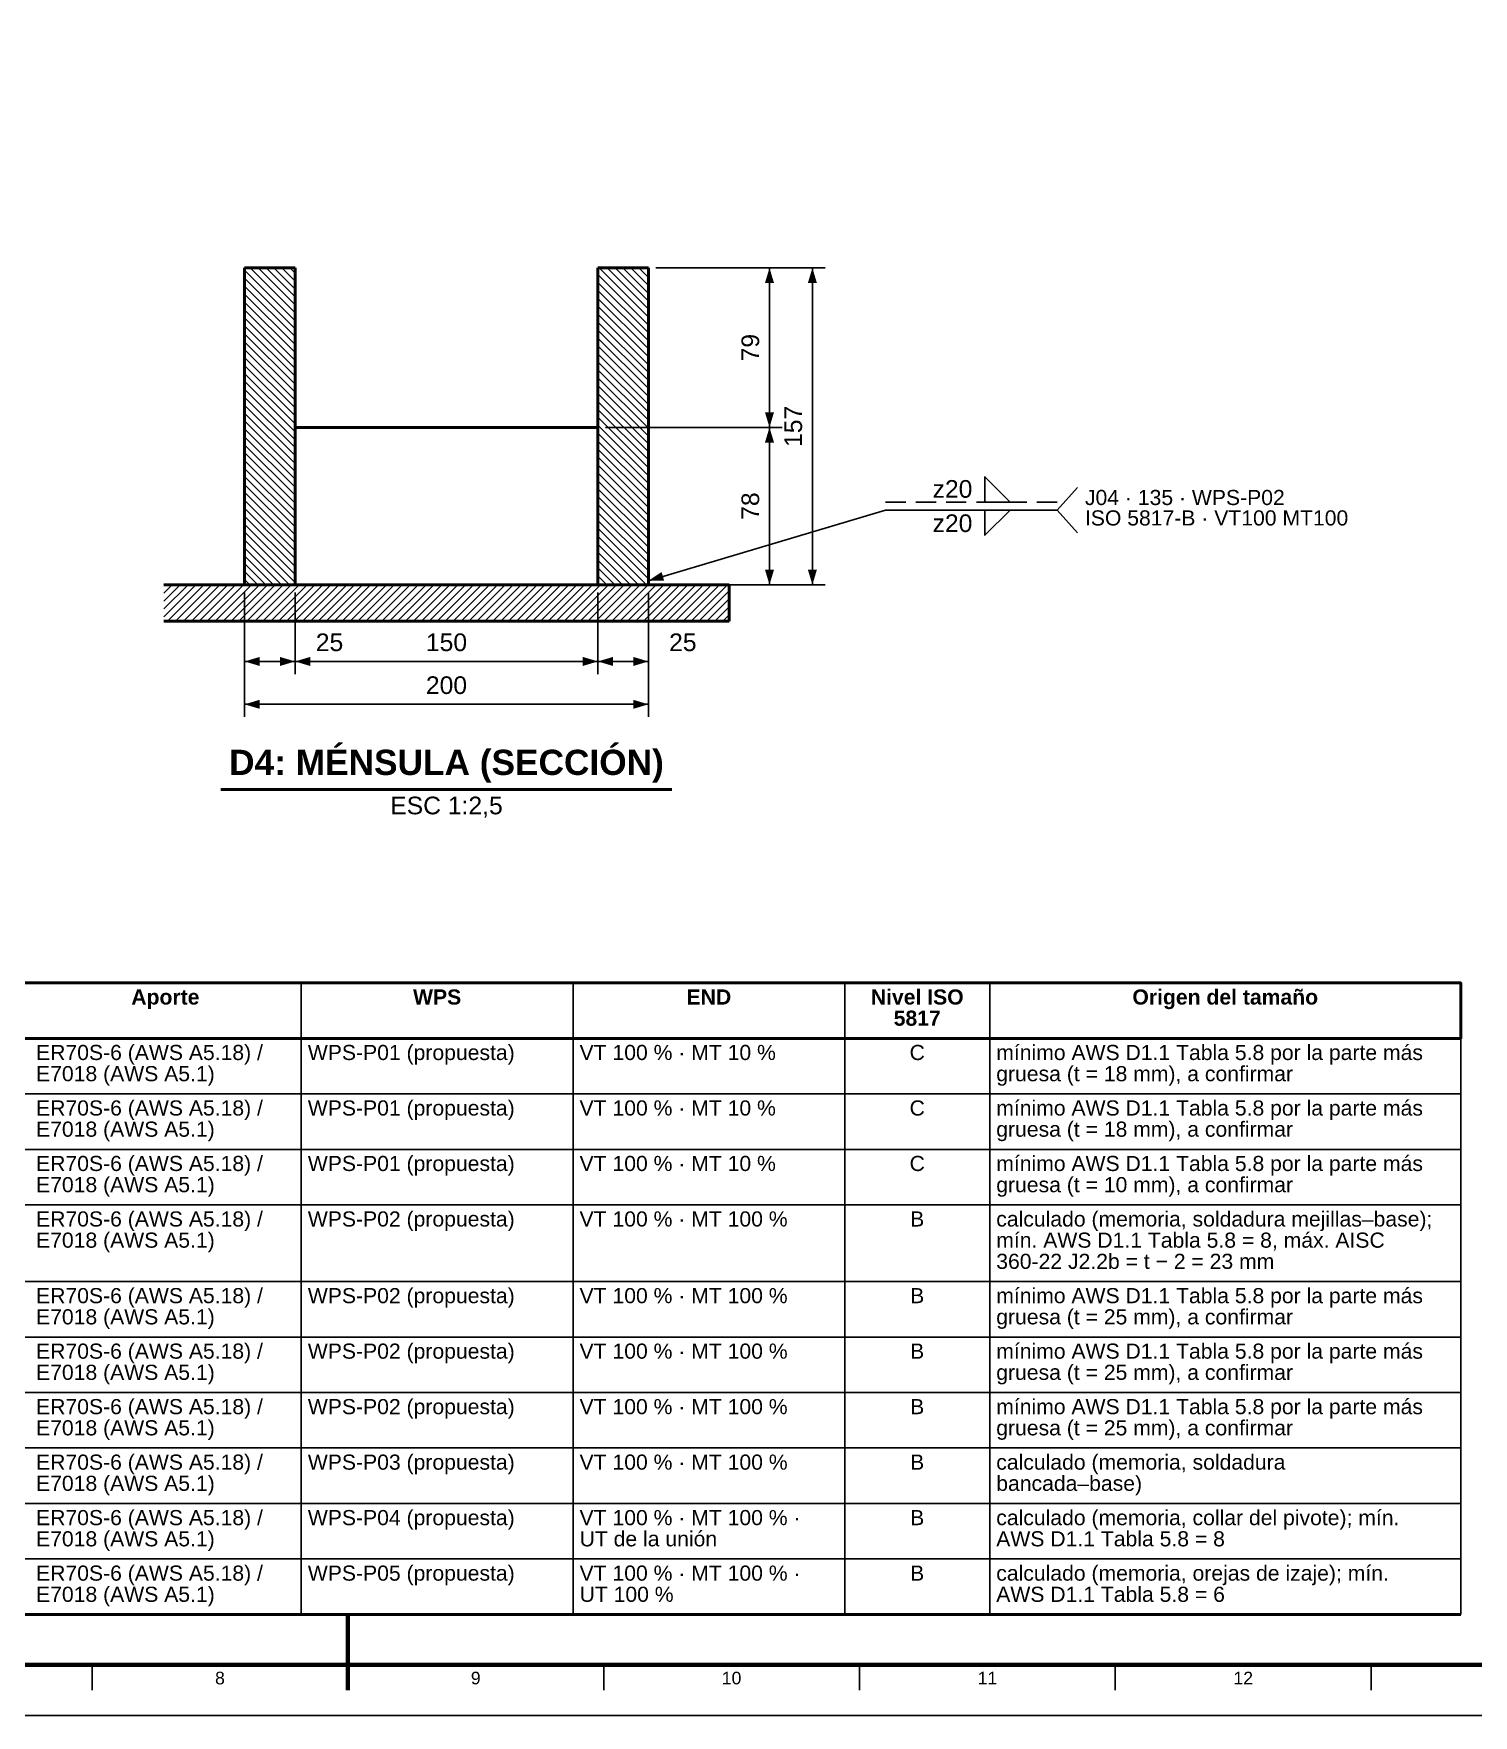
# Model space of a CAD drawing. Header units: millimetres. Extents: x 0 to 841, y 0 to 594.
# Drawn here: x 363.2 to 648.5, y 0 to 333.4 of the extents above; entities that cross this region are included whole.
import ezdxf
from ezdxf.enums import TextEntityAlignment as Align

# ---------------------------------------------------------------- set-up
doc = ezdxf.new("R2010")
doc.units = ezdxf.units.MM
doc.linetypes.add('OCULTO', pattern=[6, 4, -2])
for name, color, linetype, lineweight in [('ACH', 7, 'CONTINUOUS', 13), ('COTA', 7, 'CONTINUOUS', 25), ('FINA', 7, 'CONTINUOUS', 25), ('MARCO', 7, 'CONTINUOUS', 70), ('OCU', 7, 'OCULTO', 25), ('TXT', 7, 'CONTINUOUS', 25), ('VIS', 7, 'CONTINUOUS', 50)]:
    doc.layers.add(name, color=color, linetype=linetype, lineweight=lineweight)
doc.styles.add('STD', font='LiberationSans-Regular.ttf')
doc.styles.add('STDB', font='LiberationSans-Bold.ttf')

msp = doc.modelspace()

# ---------------------------------------------------------------- hatches: boundary and pattern name
at = {"layer": 'ACH'}
h = msp.add_hatch(dxfattribs=at)
h.set_pattern_fill('ANSI31', scale=0.35, angle=90)
h.paths.add_polyline_path([(405.04, 224.11), (405.04, 286.91), (415.04, 286.91), (415.04, 224.11)])
h = msp.add_hatch(dxfattribs=at)
h.set_pattern_fill('ANSI31', scale=0.35, angle=90)
h.paths.add_polyline_path([(475.04, 224.11), (475.04, 286.91), (485.04, 286.91), (485.04, 224.11)])
h = msp.add_hatch(dxfattribs=at)
h.set_pattern_fill('ANSI31', scale=0.35)
h.paths.add_polyline_path([(389.04, 216.91), (389.04, 224.11), (501.04, 224.11), (501.04, 216.91)])

# ---------------------------------------------------------------- linework, layer by layer
at = {"layer": 'COTA'}
for p, q in [((486.54, 286.91), (511.54, 286.91)), ((486.54, 286.91), (520.04, 286.91)), ((509.04, 255.31), (509.04, 286.91)), ((517.54, 224.11), (517.54, 286.91)), ((476.54, 255.31), (511.54, 255.31)), ((476.54, 255.31), (511.54, 255.31)), ((509.04, 224.11), (509.04, 255.31)), ((566.04, 238.91), (570.04, 243.41)), ((485.04, 224.91), (532.04, 238.91)), ((532.04, 238.91), (566.04, 238.91)), ((566.04, 238.91), (570.04, 234.41)), ((486.54, 224.11), (511.54, 224.11)), ((486.54, 224.11), (520.04, 224.11)), ((405.04, 222.61), (405.04, 206.41)), ((405.04, 222.61), (405.04, 197.91)), ((415.04, 222.61), (415.04, 206.41)), ((415.04, 222.61), (415.04, 206.41)), ((475.04, 222.61), (475.04, 206.41)), ((475.04, 222.61), (475.04, 206.41)), ((485.04, 222.61), (485.04, 206.41)), ((485.04, 222.61), (485.04, 197.91)), ((405.04, 208.91), (415.04, 208.91)), ((415.04, 208.91), (475.04, 208.91)), ((475.04, 208.91), (485.04, 208.91)), ((405.04, 200.41), (485.04, 200.41))]:
    msp.add_line(p, q, dxfattribs=at)
for points in [[(551.74, 240.51), (551.74, 245.51), (556.74, 240.51)], [(551.74, 238.91), (551.74, 233.91), (556.74, 238.91)]]:
    msp.add_lwpolyline(points, close=True, dxfattribs=at)
for points in [[(509.04, 286.91), (508.14, 283.91), (509.94, 283.91)], [(517.54, 286.91), (516.64, 283.91), (518.44, 283.91)], [(509.04, 255.31), (509.94, 258.31), (508.14, 258.31)], [(509.04, 255.31), (508.14, 252.31), (509.94, 252.31)], [(509.04, 224.11), (509.94, 227.11), (508.14, 227.11)], [(517.54, 224.11), (518.44, 227.11), (516.64, 227.11)], [(485.04, 224.91), (488.17, 224.9), (487.65, 226.63)], [(405.04, 208.91), (408.04, 208.01), (408.04, 209.81)], [(415.04, 208.91), (412.04, 209.81), (412.04, 208.01)], [(415.04, 208.91), (418.04, 208.01), (418.04, 209.81)], [(475.04, 208.91), (472.04, 209.81), (472.04, 208.01)], [(475.04, 208.91), (478.04, 208.01), (478.04, 209.81)], [(485.04, 208.91), (482.04, 209.81), (482.04, 208.01)], [(405.04, 200.41), (408.04, 199.51), (408.04, 201.31)], [(485.04, 200.41), (482.04, 201.31), (482.04, 199.51)]]:
    msp.add_solid(points, dxfattribs=at)
at = {"layer": 'FINA'}
for p, q in [((416.27, 145.2), (416.27, 20)), ((470.11, 145.2), (470.11, 20)), ((523.95, 145.2), (523.95, 20)), ((552.67, 145.2), (552.67, 20)), ((646, 145.2), (646, 20)), ((25, 134.2), (646, 134.2)), ((25, 123.2), (646, 123.2)), ((25, 112.2), (646, 112.2)), ((25, 101.2), (646, 101.2)), ((25, 86), (646, 86)), ((25, 75), (646, 75)), ((25, 64), (646, 64)), ((25, 53), (646, 53)), ((25, 42), (646, 42)), ((25, 31), (646, 31)), ((374.81, 10), (374.81, 5)), ((425.5, 10), (425.5, 5)), ((476.19, 10), (476.19, 5)), ((526.88, 10), (526.88, 5)), ((577.56, 10), (577.56, 5)), ((628.25, 10), (628.25, 5))]:
    msp.add_line(p, q, dxfattribs=at)
msp.add_lwpolyline([(0, 0), (841, 0), (841, 594), (0, 594)], close=True, dxfattribs=at)
at = {"layer": 'MARCO'}
msp.add_line((425.5, 5), (425.5, 20), dxfattribs=at)
msp.add_lwpolyline([(20, 10), (831, 10), (831, 584), (20, 584)], close=True, dxfattribs=at)
at = {"layer": 'OCU'}
msp.add_line((532.04, 240.51), (566.04, 240.51), dxfattribs=at)
at = {"layer": 'VIS'}
for p, q in [((400.35, 183.51), (489.72, 183.51)), ((25, 20), (646, 20))]:
    msp.add_line(p, q, dxfattribs=at)
for points in [[(405.04, 224.11), (405.04, 286.91)], [(415.04, 286.91), (405.04, 286.91)], [(415.04, 224.11), (415.04, 286.91)], [(475.04, 224.11), (475.04, 286.91)], [(485.04, 286.91), (475.04, 286.91)], [(485.04, 224.11), (485.04, 286.91)], [(415.04, 255.31), (475.04, 255.31)], [(501.04, 224.11), (389.04, 224.11)], [(415.04, 224.11), (405.04, 224.11)], [(485.04, 224.11), (475.04, 224.11)], [(501.04, 216.91), (501.04, 224.11)], [(501.04, 216.91), (389.04, 216.91)]]:
    msp.add_lwpolyline(points, dxfattribs=at)
msp.add_lwpolyline([(25, 134.2), (646, 134.2), (646, 145.2), (25, 145.2)], close=True, dxfattribs=at)

# ---------------------------------------------------------------- texts
at = {"layer": 'TXT', "style": 'STD'}
for s, p in [('79', (508.04, 271.11)), ('157', (516.54, 255.51)), ('78', (508.04, 239.71))]:
    msp.add_text(s, height=3.5, rotation=90, dxfattribs=at).set_placement(p, align=Align.BOTTOM_CENTER)
for p in [(549.24, 243.11), (549.24, 236.31)]:
    msp.add_text('z20', height=3.5, dxfattribs=at).set_placement(p, align=Align.MIDDLE_RIGHT)
for s, p in [('J04 · 135 · WPS-P02', (571.54, 242.91)), ('ISO 5817-B · VT100 MT100', (571.54, 238.86))]:
    msp.add_text(s, height=3, dxfattribs=at).set_placement(p, align=Align.TOP_LEFT)
at = {"layer": 'TXT'}
for s, height, style, p in [('25', 3.5, 'STD', (421.87, 209.91)), ('150', 3.5, 'STD', (445.04, 209.91)), ('25', 3.5, 'STD', (491.87, 209.91)), ('200', 3.5, 'STD', (445.04, 201.41)), ('D4: MÉNSULA (SECCIÓN)', 5, 'STDB', (445.04, 184.91))]:
    msp.add_text(s, height=height, dxfattribs=dict(at, style=style)).set_placement(p, align=Align.BOTTOM_CENTER)
at = {"layer": 'TXT', "style": 'STD'}
msp.add_text('ESC 1:2,5', height=3.5, dxfattribs=at).set_placement((445.04, 182.11), align=Align.TOP_CENTER)
at = {"layer": 'TXT'}
for s, height, style, p in [('Aporte', 3, 'STDB', (389.34, 142.4)), ('WPS', 3, 'STDB', (443.19, 142.4)), ('END', 3, 'STDB', (497.03, 142.4)), ('Nivel ISO', 3, 'STDB', (538.31, 142.4)), ('Origen del tamaño', 3, 'STDB', (599.34, 142.4)), ('5817', 3, 'STDB', (538.31, 138.2)), ('C', 3, 'STD', (538.31, 131.4)), ('C', 3, 'STD', (538.31, 120.4)), ('C', 3, 'STD', (538.31, 109.4)), ('B', 3, 'STD', (538.31, 98.4)), ('B', 3, 'STD', (538.31, 83.2)), ('B', 3, 'STD', (538.31, 72.2)), ('B', 3, 'STD', (538.31, 61.2)), ('B', 3, 'STD', (538.31, 50.2)), ('B', 3, 'STD', (538.31, 39.2)), ('B', 3, 'STD', (538.31, 28.2)), ('8', 2.5, 'STD', (400.16, 7.4)), ('9', 2.5, 'STD', (450.84, 7.4)), ('10', 2.5, 'STD', (501.53, 7.4)), ('11', 2.5, 'STD', (552.22, 7.4)), ('12', 2.5, 'STD', (602.91, 7.4))]:
    msp.add_text(s, height=height, dxfattribs=dict(at, style=style)).set_placement(p, align=Align.MIDDLE_CENTER)
at = {"layer": 'TXT', "style": 'STD'}
for s, p in [('ER70S-6 (AWS A5.18) /', (363.72, 131.4)), ('WPS-P01 (propuesta)', (417.57, 131.4)), ('VT 100 % · MT 10 %', (471.41, 131.4)), ('mínimo AWS D1.1 Tabla 5.8 por la parte más', (553.97, 131.4)), ('E7018 (AWS A5.1)', (363.72, 127.2)), ('gruesa (t = 18 mm), a confirmar', (553.97, 127.2)), ('ER70S-6 (AWS A5.18) /', (363.72, 120.4)), ('WPS-P01 (propuesta)', (417.57, 120.4)), ('VT 100 % · MT 10 %', (471.41, 120.4)), ('mínimo AWS D1.1 Tabla 5.8 por la parte más', (553.97, 120.4)), ('E7018 (AWS A5.1)', (363.72, 116.2)), ('gruesa (t = 18 mm), a confirmar', (553.97, 116.2)), ('ER70S-6 (AWS A5.18) /', (363.72, 109.4)), ('WPS-P01 (propuesta)', (417.57, 109.4)), ('VT 100 % · MT 10 %', (471.41, 109.4)), ('mínimo AWS D1.1 Tabla 5.8 por la parte más', (553.97, 109.4)), ('E7018 (AWS A5.1)', (363.72, 105.2)), ('gruesa (t = 10 mm), a confirmar', (553.97, 105.2)), ('ER70S-6 (AWS A5.18) /', (363.72, 98.4)), ('WPS-P02 (propuesta)', (417.57, 98.4)), ('calculado (memoria, soldadura mejillas–base);', (553.97, 98.4)), ('VT 100 % · MT 100 %', (471.41, 98.4)), ('E7018 (AWS A5.1)', (363.72, 94.2)), ('mín. AWS D1.1 Tabla 5.8 = 8, máx. AISC', (553.97, 94.2)), ('360-22 J2.2b = t − 2 = 23 mm', (553.97, 90)), ('ER70S-6 (AWS A5.18) /', (363.72, 83.2)), ('WPS-P02 (propuesta)', (417.57, 83.2)), ('VT 100 % · MT 100 %', (471.41, 83.2)), ('mínimo AWS D1.1 Tabla 5.8 por la parte más', (553.97, 83.2)), ('E7018 (AWS A5.1)', (363.72, 79)), ('gruesa (t = 25 mm), a confirmar', (553.97, 79)), ('ER70S-6 (AWS A5.18) /', (363.72, 72.2)), ('WPS-P02 (propuesta)', (417.57, 72.2)), ('VT 100 % · MT 100 %', (471.41, 72.2)), ('mínimo AWS D1.1 Tabla 5.8 por la parte más', (553.97, 72.2)), ('E7018 (AWS A5.1)', (363.72, 68)), ('gruesa (t = 25 mm), a confirmar', (553.97, 68)), ('ER70S-6 (AWS A5.18) /', (363.72, 61.2)), ('WPS-P02 (propuesta)', (417.57, 61.2)), ('VT 100 % · MT 100 %', (471.41, 61.2)), ('mínimo AWS D1.1 Tabla 5.8 por la parte más', (553.97, 61.2)), ('E7018 (AWS A5.1)', (363.72, 57)), ('gruesa (t = 25 mm), a confirmar', (553.97, 57)), ('ER70S-6 (AWS A5.18) /', (363.72, 50.2)), ('WPS-P03 (propuesta)', (417.57, 50.2)), ('VT 100 % · MT 100 %', (471.41, 50.2)), ('calculado (memoria, soldadura', (553.97, 50.2)), ('E7018 (AWS A5.1)', (363.72, 46)), ('bancada–base)', (553.97, 46)), ('ER70S-6 (AWS A5.18) /', (363.72, 39.2)), ('WPS-P04 (propuesta)', (417.57, 39.2)), ('VT 100 % · MT 100 % ·', (471.41, 39.2)), ('calculado (memoria, collar del pivote); mín.', (553.97, 39.2)), ('UT de la unión', (471.41, 35)), ('E7018 (AWS A5.1)', (363.72, 35)), ('AWS D1.1 Tabla 5.8 = 8', (553.97, 35)), ('ER70S-6 (AWS A5.18) /', (363.72, 28.2)), ('WPS-P05 (propuesta)', (417.57, 28.2)), ('VT 100 % · MT 100 % ·', (471.41, 28.2)), ('calculado (memoria, orejas de izaje); mín.', (553.97, 28.2)), ('E7018 (AWS A5.1)', (363.72, 24)), ('UT 100 %', (471.41, 24)), ('AWS D1.1 Tabla 5.8 = 6', (553.97, 24))]:
    msp.add_text(s, height=3, dxfattribs=at).set_placement(p, align=Align.MIDDLE_LEFT)

doc.saveas('drawing.dxf')
